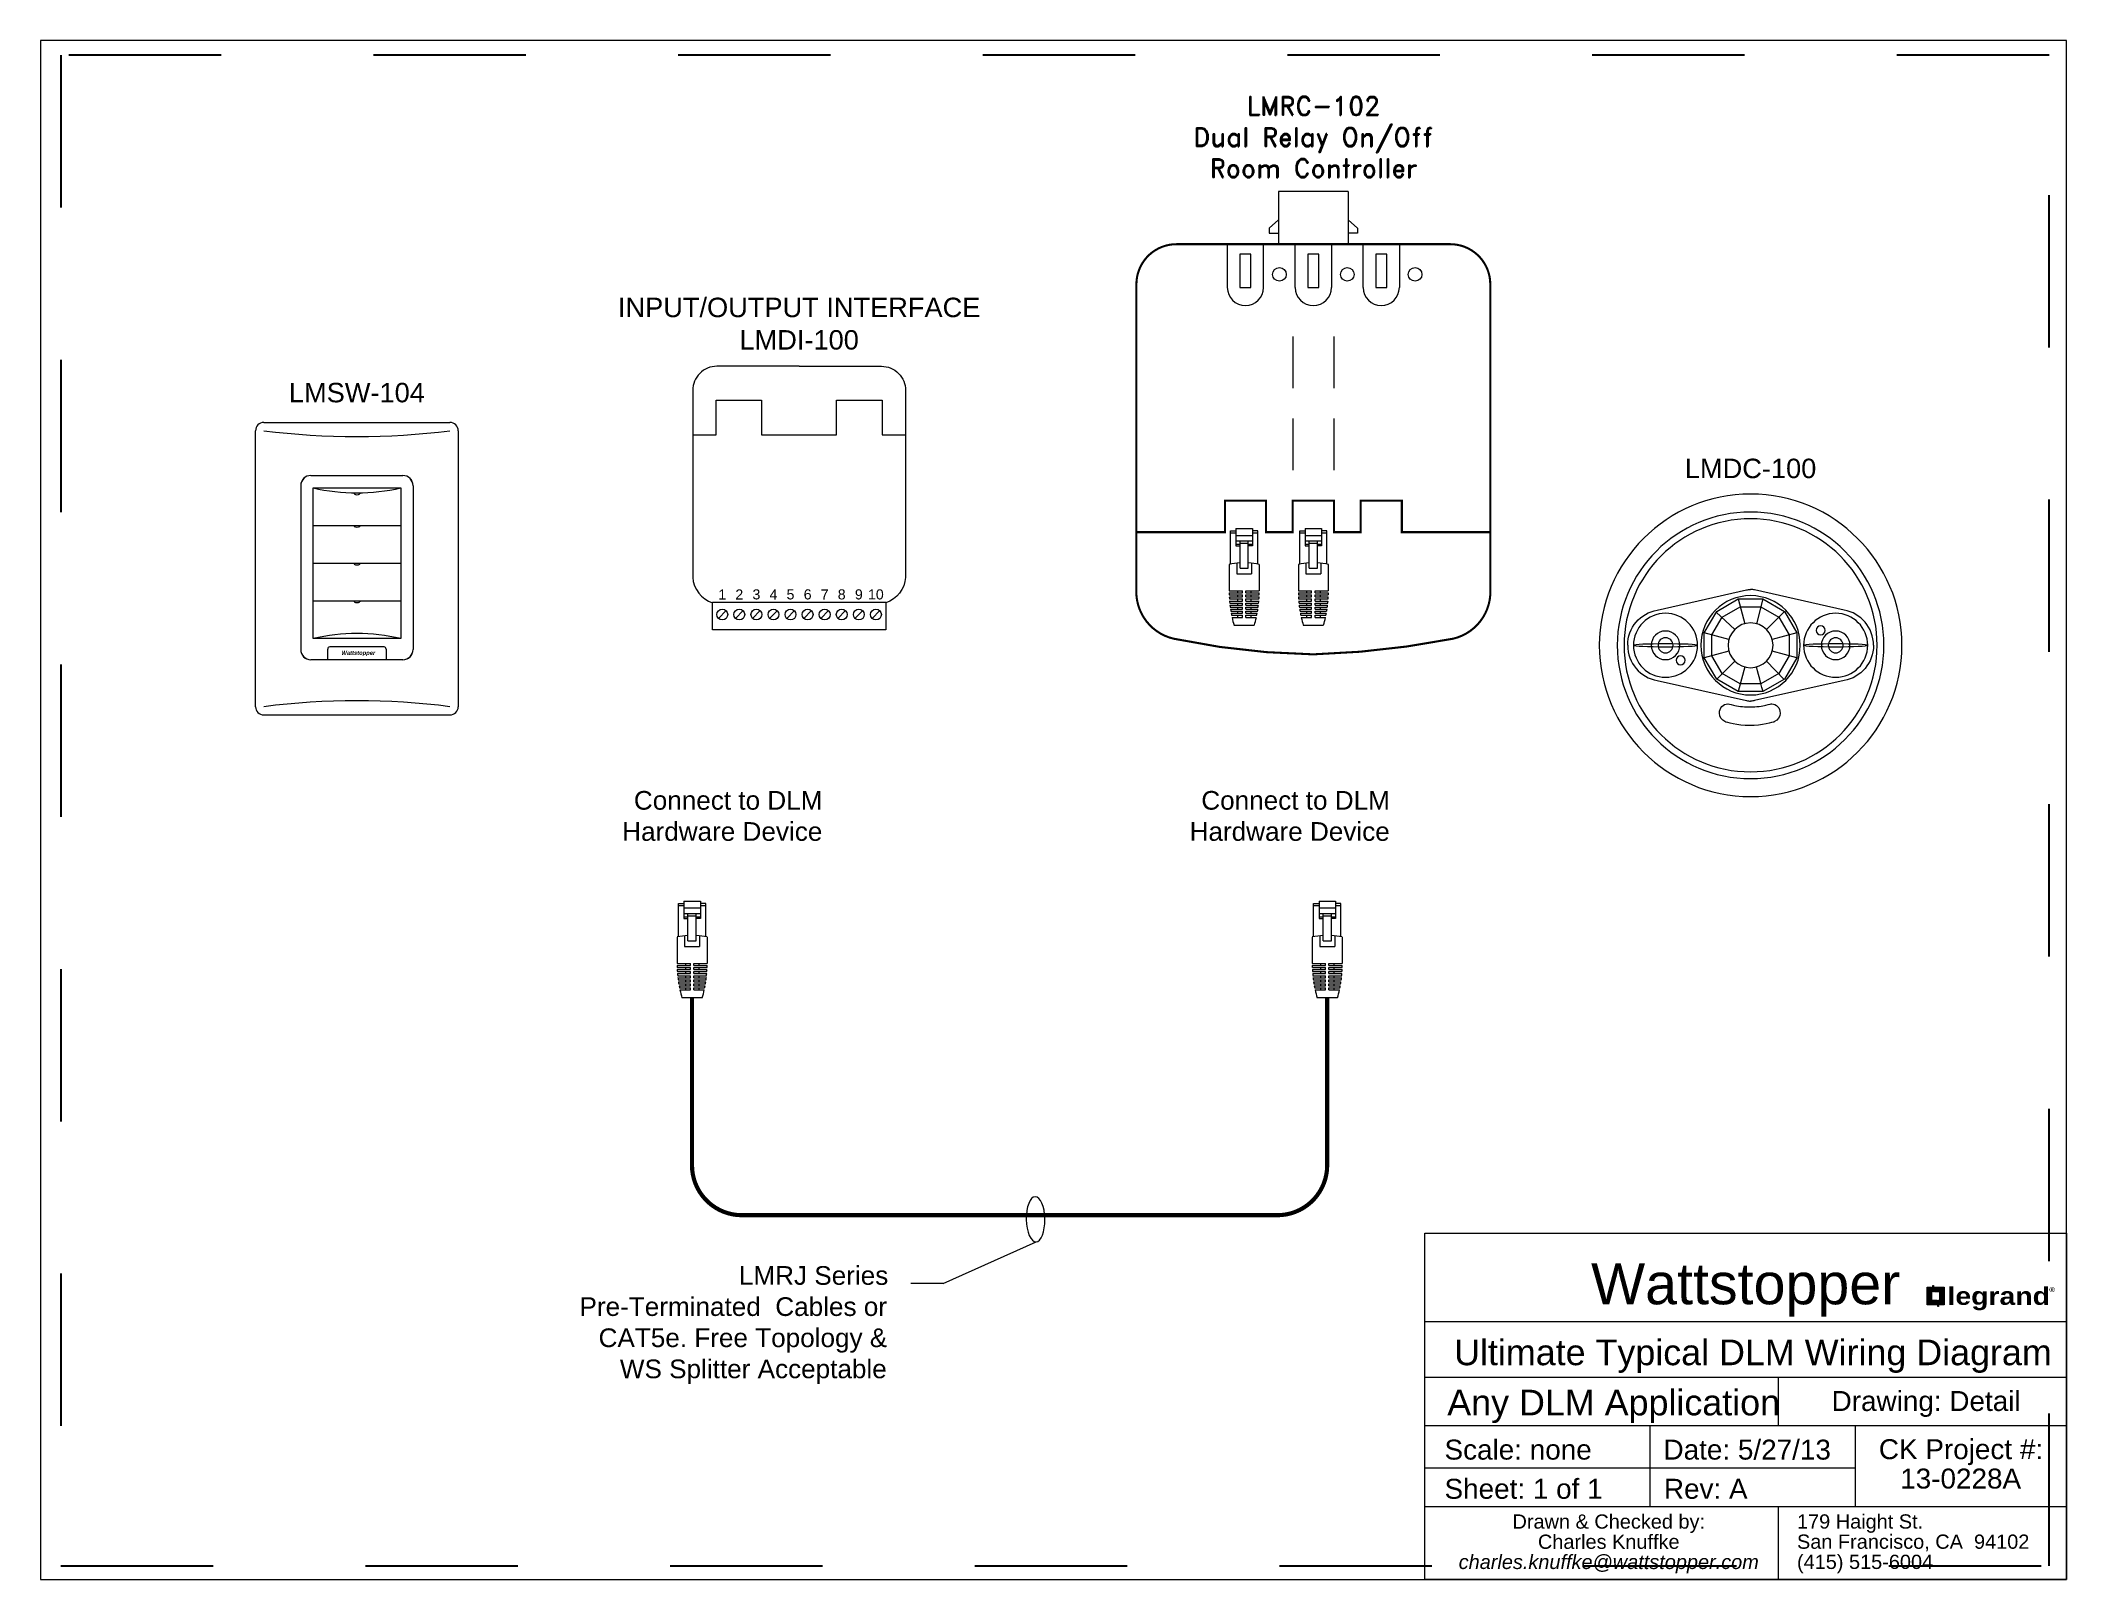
# Paper-space layout 'Ultimate Typical' of a CAD drawing. Header units: inches. Extents: x 6.51 to 16.38, y 0.58 to 8.08.
# The model-space entities are those that its viewports show. They can reach past a viewport. Long polylines and large blocks are cut down to what shows.
import ezdxf
from ezdxf.enums import TextEntityAlignment as Align

# ---------------------------------------------------------------- set-up
doc = ezdxf.new("R2010")
doc.units = ezdxf.units.IN
doc.header["$MEASUREMENT"] = 0
doc.linetypes.add('Demo', pattern=[0.5, 0.25, -0.25])
doc.layers.get('0').update_dxf_attribs({"lineweight": 5})
doc.layers.add('PS Borders', color=40, linetype='Demo', lineweight=5, plot=False)
for name, color, linetype, lineweight in [('Title Block', 7, 'Continuous', 5), ('Viewport', 7, 'Continuous', 5), ('WS', 3, 'Continuous', 5), ('WS_DETAIL', 7, 'Continuous', 5)]:
    doc.layers.add(name, color=color, linetype=linetype, lineweight=lineweight)
doc.styles.add('ARIAL', font='arial.ttf')
doc.styles.add('Legrand', font='ariblk.ttf', dxfattribs={"height": 0.1875})
doc.styles.add('ROMAND', font='romand.shx')
doc.styles.add('ROMANS', font='ROMANS.shx', dxfattribs={"height": 0.0625})

# ---------------------------------------------------------------- blocks, each defined once
blk = doc.blocks.new('Title_Knuffke')
h = blk.add_hatch(color=256)
h.dxf.hatch_style = 1
h.paths.add_polyline_path([(-0.6787, 1.3372), (-0.6317, 1.3372), (-0.6317, 1.3606), (-0.657, 1.3606), (-0.657, 1.4242), (-0.6787, 1.4242)])
h.paths.add_polyline_path([(-0.6228, 1.361), (-0.6259, 1.361), (-0.6259, 1.3301), (-0.6228, 1.3301)])
h.paths.add_polyline_path([(-0.6513, 1.4008), (-0.6481, 1.4008), (-0.6481, 1.4316), (-0.6513, 1.4316)])
h.paths.add_polyline_path([(-0.617, 1.4011), (-0.617, 1.3376), (-0.5953, 1.3376), (-0.5953, 1.4245), (-0.6424, 1.4245), (-0.6424, 1.4011)])
for points in [[(-0.657, 1.3606), (-0.6317, 1.3606), (-0.6317, 1.3372), (-0.6787, 1.3372), (-0.6787, 1.4242), (-0.657, 1.4242)], [(-0.6481, 1.4008), (-0.6513, 1.4008), (-0.6513, 1.4316), (-0.6481, 1.4316)], [(-0.617, 1.4011), (-0.6424, 1.4011), (-0.6424, 1.4245), (-0.5953, 1.4245), (-0.5953, 1.3376), (-0.617, 1.3376)], [(-0.6259, 1.361), (-0.6228, 1.361), (-0.6228, 1.3301), (-0.6259, 1.3301)]]:
    blk.add_lwpolyline(points, close=True)
at = {"layer": 'Title Block', "color": 7, "linetype": 'Continuous'}
for p, q in [((-3.125, 0), (-3.125, 1.6875)), ((-3.125, 1.6875), (0, 1.6875)), ((0, 1.6875), (0, 0)), ((-3.125, 1.257), (0, 1.257)), ((-3.125, 0.9861), (0, 0.9861)), ((-1.4028, 0.75), (-1.4028, 0.9861)), ((-3.125, 0.75), (0, 0.75)), ((-2.0278, 0.3542), (-2.0278, 0.75)), ((-1.0278, 0.3542), (-1.0278, 0.75)), ((-1.0278, 0.5417), (-3.125, 0.5417)), ((0, 0.3542), (-3.125, 0.3542)), ((-1.4028, 0), (-1.4028, 0.3542)), ((0, 0), (-3.125, 0))]:
    blk.add_line(p, q, dxfattribs=at)
at = {"style": 'Legrand'}
blk.add_text('legrand', height=0.08643, dxfattribs=at).set_placement((-0.5795, 1.381), align=Align.MIDDLE_LEFT)
blk.add_text('®', height=0.0235, dxfattribs=at).set_placement((-0.0839, 1.4002))
at = {"insert": (-1.5625, 1.4104), "char_height": 0.0375, "attachment_point": 5, "style": 'ARIAL'}
blk.add_mtext_dynamic_manual_height_columns('\\A2;{\\fArial|b0|i0|c0|p34;\\H5.3333x;Wattstopper}', width=0.688877, gutter_width=0.9375, heights=[0], dxfattribs=at)
at = {"layer": 'Title Block', "color": 7, "style": 'ARIAL'}
blk.add_text('CK Project #:', height=0.0972, dxfattribs=at).set_placement((-0.5139, 0.5861), align=Align.CENTER)
at = {"layer": 'Title Block', "color": 7, "char_height": 0.0694, "line_spacing_factor": 0.85, "style": 'ARIAL'}
for s, insert, width, attachment_point in [('Drawn & Checked by:\\PCharles Knuffke\\P{\\fArial|b0|i1|c0|p34;charles.knuffke@wattstopper.com}', (-2.2292, 0.317), 1.258431, 2), ('179 Haight St.\\PSan Francisco, CA  94102\\P(415) 515-6004', (-1.3124, 0.3173), 1.312364, 1)]:
    blk.add_mtext(s, dxfattribs=dict(at, insert=insert, width=width, attachment_point=attachment_point))
at = {"layer": 'Viewport', "style": 'ARIAL', "flags": 8}
for tag, height, p in [('SITE_NAME', 0.125, (-1.5271, 1.0438)), ('DRAWING_DEF', 0.125, (-2.2053, 0.7995)), ('DRAWING_TYPE', 0.0972, (-0.6836, 0.8208)), ('JOB#', 0.0972, (-0.5155, 0.443))]:
    blk.add_attdef(tag, text='', height=height, dxfattribs=at).set_placement(p, align=Align.CENTER)
for tag, p in [('SCALE', (-3.0291, 0.584)), ('DATE', (-1.9625, 0.584)), ('SHEET#', (-3.0291, 0.3931)), ('REVISION', (-1.9605, 0.3931))]:
    blk.add_attdef(tag, p, '', height=0.0972, dxfattribs=at)
blk = doc.blocks.new('A$C756910A1')
at = {"layer": 'WS_DETAIL'}
for p, q in [((0.15, 6.6), (0.15, 10.17)), ((0.15, 10.17), (0.73, 10.17)), ((0.73, 9.92), (0.15, 9.92)), ((0.73, 10.43), (0.73, 8.56)), ((0.73, 10.43), (2.51, 10.43)), ((2.51, 9.66), (0.73, 9.66)), ((2.51, 9.06), (0.73, 9.06)), ((0.73, 8.74), (1.17, 8.74)), ((1.17, 6.17), (1.17, 9.06)), ((1.17, 8.85), (2.06, 8.85)), ((2.06, 6.17), (2.06, 9.06)), ((2.06, 8.74), (2.51, 8.74)), ((2.51, 10.43), (2.51, 8.56)), ((3.08, 10.17), (2.51, 10.17)), ((3.08, 9.92), (2.51, 9.92)), ((3.08, 6.6), (3.08, 10.17)), ((0, 6.56), (0, 3.73)), ((0.73, 8.56), (1.17, 8.56)), ((0.81, 6.7), (0.81, 5.55)), ((2.51, 8.56), (2.06, 8.56)), ((2.42, 6.7), (2.42, 5.55)), ((3.23, 6.56), (3.23, 3.73)), ((0.81, 5.55), (2.42, 5.55)), ((1.17, 6.17), (2.06, 6.17)), ((0, 3.73), (1.43, 3.73)), ((0, 3.51), (1.43, 3.51)), ((0.01, 3.29), (1.43, 3.29)), ((0.02, 3.06), (1.43, 3.06)), ((0.03, 2.84), (1.43, 2.84)), ((0.05, 2.62), (1.43, 2.62)), ((0.07, 2.4), (1.43, 2.4)), ((0.89, 3.73), (0.89, 3.51)), ((0.89, 3.29), (0.89, 3.06)), ((0.89, 2.84), (0.89, 2.62)), ((0.89, 2.4), (0.89, 2.18)), ((1.43, 3.51), (1.43, 3.73)), ((1.43, 3.06), (1.43, 3.29)), ((1.43, 2.62), (1.43, 2.84)), ((1.43, 2.18), (1.43, 2.4)), ((1.8, 3.73), (3.23, 3.73)), ((1.8, 3.51), (1.8, 3.73)), ((1.8, 3.51), (3.23, 3.51)), ((1.8, 3.29), (3.23, 3.29)), ((1.8, 3.06), (1.8, 3.29)), ((1.8, 3.06), (3.22, 3.06)), ((1.8, 2.84), (3.2, 2.84)), ((1.8, 2.62), (1.8, 2.84)), ((1.8, 2.62), (3.19, 2.62)), ((1.8, 2.4), (3.17, 2.4)), ((1.8, 2.18), (1.8, 2.4)), ((2.34, 3.73), (2.34, 3.51)), ((2.34, 3.29), (2.34, 3.06)), ((2.34, 2.84), (2.34, 2.62)), ((2.34, 2.4), (2.34, 2.18)), ((0.09, 2.18), (1.43, 2.18)), ((0.12, 1.96), (1.43, 1.96)), ((0.15, 1.74), (1.43, 1.74)), ((0.18, 1.52), (1.43, 1.52)), ((0.22, 1.3), (1.43, 1.3)), ((0.26, 1.08), (1.43, 1.08)), ((0.31, 0.86), (1.43, 0.86)), ((0.89, 1.96), (0.89, 1.74)), ((0.89, 1.52), (0.89, 1.3)), ((0.89, 1.08), (0.89, 0.86)), ((1.43, 1.74), (1.43, 1.96)), ((1.43, 1.3), (1.43, 1.52)), ((1.43, 0.86), (1.43, 1.08)), ((1.8, 2.18), (3.14, 2.18)), ((1.8, 1.96), (3.12, 1.96)), ((1.8, 1.74), (1.8, 1.96)), ((1.8, 1.74), (3.09, 1.74)), ((1.8, 1.52), (3.05, 1.52)), ((1.8, 1.3), (1.8, 1.52)), ((1.8, 1.3), (3.01, 1.3)), ((1.8, 1.08), (2.97, 1.08)), ((1.8, 0.86), (1.8, 1.08)), ((1.8, 0.86), (2.92, 0.86)), ((2.34, 1.96), (2.34, 1.74)), ((2.34, 1.52), (2.34, 1.3)), ((2.34, 1.08), (2.34, 0.86)), ((2.69, 0), (0.52, 0))]:
    blk.add_line(p, q, dxfattribs=at)
for centre, radius, start, end in [((1.62, -0.58), 7.33, 93.502, 102.7411), ((1.62, -0.58), 7.33, 77.2589, 86.498), ((13.49, 3.73), 13.49, 180.937, 181.8742), ((13.49, 3.73), 13.49, 182.8119, 183.7504), ((13.49, 3.73), 13.49, 184.6899, 185.6307), ((-10.25, 3.73), 13.49, 354.3693, 355.3101), ((-10.25, 3.73), 13.49, 356.2496, 357.1881), ((-10.25, 3.73), 13.49, 358.1258, 359.063), ((13.49, 3.73), 13.49, 186.573, 187.5171), ((13.49, 3.73), 13.49, 188.4632, 189.4117), ((13.49, 3.73), 13.49, 190.3627, 191.3167), ((13.49, 3.73), 13.49, 192.2739, 196.0379), ((-10.25, 3.73), 13.49, 343.9621, 347.7261), ((-10.25, 3.73), 13.49, 348.6833, 349.6373), ((-10.25, 3.73), 13.49, 350.5883, 351.5368), ((-10.25, 3.73), 13.49, 352.4829, 353.427)]:
    blk.add_arc(centre, radius, start, end, dxfattribs=at)
blk = doc.blocks.new('RJ45')
at = {"layer": 'WS_DETAIL', "xscale": 1.117448685388325, "yscale": 1.117448685388325, "zscale": 1.117448685388325}
blk.add_blockref('A$C756910A1', (59.47, 150.68), dxfattribs=at)
blk = doc.blocks.new('WallPlate1Gang')
for p, q in [((-11.72, 0.96), (-11.72, 32.87)), ((-10.76, 33.83), (10.76, 33.83)), ((11.72, 32.87), (11.72, 0.96)), ((-6.49, 26.51), (-6.49, 7.57)), ((-5.31, 27.69), (5.31, 27.69)), ((6.49, 26.51), (6.49, 7.57)), ((5.31, 6.39), (-5.31, 6.39)), ((-10.76, 0), (10.76, 0))]:
    blk.add_line(p, q)
for centre, radius, start, end in [((-10.76, 32.87), 0.96, 90, 180), ((0, 117.5), 85.31, 262.7571, 277.2429), ((10.76, 32.87), 0.96, 0, 90), ((-5.31, 26.51), 1.18, 90, 180), ((5.31, 26.51), 1.18, 0, 90), ((-5.31, 7.57), 1.18, 180, 270), ((5.31, 7.57), 1.18, 270, 0), ((-10.76, 0.96), 0.96, 180, 270), ((0, -83.67), 85.31, 82.7571, 97.2429), ((10.76, 0.96), 0.96, 270, 0)]:
    blk.add_arc(centre, radius, start, end)
blk = doc.blocks.new('*U137')
blk.add_blockref('WallPlate1Gang', (0, -0.01))
blk = doc.blocks.new('LMDI-100')
for p, q in [((-9.33, -21.22), (-8.44, -20.32)), ((-7.35, -21.22), (-6.46, -20.32)), ((-5.38, -21.22), (-4.49, -20.32)), ((-3.41, -21.22), (-2.51, -20.32)), ((-1.43, -21.22), (-0.54, -20.32)), ((0.54, -21.22), (1.43, -20.32)), ((2.51, -21.22), (3.41, -20.32)), ((4.49, -21.22), (5.38, -20.32)), ((6.46, -21.22), (7.36, -20.32)), ((8.44, -21.22), (9.33, -20.32))]:
    blk.add_line(p, q)
for points in [[(0.01, 7.94), (-9.52, 7.94, 0.414214), (-12.3, 5.15), (-12.3, -16.47, 0.302646), (-10.02, -19.42, 0.302646)], [(0.01, 7.94), (9.53, 7.94, -0.414214), (12.31, 5.15), (12.31, -16.47, -0.303521), (10.02, -19.42, -0.303521)]]:
    blk.add_lwpolyline(points, format="xyb")
blk.add_lwpolyline([(-12.3, 0), (-9.59, 0), (-9.59, 4.03), (-4.33, 4.03), (-4.33, 0), (4.33, 0), (4.33, 4.03), (9.59, 4.03), (9.59, 0), (12.31, 0)])
blk.add_lwpolyline([(-10.02, -19.33), (10.02, -19.33), (10.02, -22.53), (-10.02, -22.53)], close=True)
for centre in [(-8.88, -20.77), (-6.91, -20.77), (-4.93, -20.77), (-2.96, -20.77), (-0.99, -20.77), (0.99, -20.77), (2.96, -20.77), (4.93, -20.77), (6.91, -20.77), (8.88, -20.77)]:
    blk.add_circle(centre, 0.631)
for s, insert, char_height, width, attachment_point, style in [('{\\fArial|b0|i0|c0|p34;INPUT/OUTPUT INTERFACE \\PLMDI-100}', (0.01, 15.87), 2.25, 44.6004, 2, 'ROMANS'), ('1', (-8.88, -19.04), 1.17, 38.6074, 8, 'ARIAL'), ('2', (-6.91, -19.04), 1.17, 38.6074, 8, 'ARIAL'), ('3', (-4.93, -19.04), 1.17, 38.6074, 8, 'ARIAL'), ('4', (-2.96, -19.04), 1.17, 38.6074, 8, 'ARIAL'), ('5', (-0.99, -19.04), 1.17, 38.6074, 8, 'ARIAL'), ('6', (0.99, -19.04), 1.17, 38.6074, 8, 'ARIAL'), ('7', (2.96, -19.04), 1.17, 38.6074, 8, 'ARIAL'), ('8', (4.93, -19.04), 1.17, 38.6074, 8, 'ARIAL'), ('9', (6.91, -19.04), 1.17, 38.6074, 8, 'ARIAL'), ('10', (8.88, -19.04), 1.168, 38.6074, 8, 'ARIAL')]:
    blk.add_mtext(s, dxfattribs=dict(insert=insert, char_height=char_height, width=width, attachment_point=attachment_point, style=style))
blk = doc.blocks.new('*U249')
for p, q in [((-5.32, 21.31), (5.32, 21.31)), ((-6.5, 20.13), (-6.5, 1.18)), ((-5.07, 2.44), (-5.07, 19.89)), ((-5.07, 19.89), (5.07, 19.89)), ((-0.33, 19.29), (-0.33, 19.19)), ((0.33, 19.29), (0.33, 19.19)), ((5.07, 19.89), (5.07, 2.44)), ((6.5, 20.13), (6.5, 1.18)), ((-5.07, 15.52), (0, 15.52)), ((-0.33, 15.53), (-0.33, 15.42)), ((0, 15.52), (5.07, 15.52)), ((0.33, 15.53), (0.33, 15.42)), ((-5.07, 11.16), (0, 11.16)), ((-0.33, 11.17), (-0.33, 11.06)), ((0, 11.16), (5.07, 11.16)), ((0.33, 11.17), (0.33, 11.06)), ((-5.07, 6.8), (0, 6.8)), ((-0.33, 6.81), (-0.33, 6.7)), ((0, 6.8), (5.07, 6.8)), ((0.33, 6.81), (0.33, 6.7)), ((5.07, 2.44), (-5.07, 2.44)), ((5.07, 2.44), (-5.07, 2.44)), ((5.32, 0), (-5.32, 0)), ((-3.38, 1.24), (-3.38, 0)), ((3.14, 1.48), (-3.14, 1.48)), ((3.38, 1.24), (3.38, 0))]:
    blk.add_line(p, q)
for centre, radius, start, end in [((-5.32, 20.13), 1.18, 90, 180), ((5.32, 20.13), 1.18, 0, 90), ((0, 41.25), 21.96, 256.6482, 283.3518), ((0, 19.73), 0.639, 238.6629, 301.3371), ((0, 15.97), 0.639, 238.6629, 301.3371), ((0, 11.61), 0.639, 238.6629, 301.3371), ((0, 7.25), 0.639, 238.6629, 301.3371), ((0, -18.92), 21.96, 76.6482, 103.3518), ((-5.32, 1.18), 1.18, 180, 270), ((-3.14, 1.24), 0.239, 90, 180), ((3.14, 1.24), 0.239, 0, 90), ((5.32, 1.18), 1.18, 270, 0)]:
    blk.add_arc(centre, radius, start, end)
at = {"style": 'ARIAL'}
for s, insert, char_height, width, attachment_point in [('LMSW-104', (0, 32.02), 2.25, 40.9705, 2), ('{\\fArial|b1|i1|c0|p34;Wattstopper}', (-1.79, 1.04), 0.4798, 3.7953, 1)]:
    blk.add_mtext(s, dxfattribs=dict(at, insert=insert, char_height=char_height, width=width, attachment_point=attachment_point))
blk = doc.blocks.new('*U257')
at = {"lineweight": 18}
for points in [[(-1.44, -5.36), (-3.92, -3.92), (-5.36, -1.44), (-5.36, 1.43), (-3.92, 3.92), (-1.44, 5.36), (1.43, 5.36), (3.92, 3.92), (5.36, 1.43), (5.36, -1.44), (3.92, -3.92), (1.43, -5.36), (-1.44, -5.36)], [(-1.44, 5.36), (-0.67, 2.5)], [(1.43, 5.36), (0.67, 2.5)], [(-1.2, -4.47), (-3.27, -3.27), (-4.47, -1.2), (-4.47, 1.2), (-3.27, 3.27), (-1.2, 4.46), (1.2, 4.46), (3.27, 3.27), (4.46, 1.2), (4.46, -1.2), (3.27, -3.27), (1.2, -4.47), (-1.2, -4.47)], [(-3.97, 3.84), (-1.83, 1.83)], [(3.92, 3.92), (1.83, 1.83)], [(-2.5, 0.67), (-5.36, 1.43)], [(5.36, 1.43), (2.5, 0.67)], [(-2.5, -0.67), (-5.36, -1.44)], [(-1.83, -1.83), (-3.92, -3.92)], [(3.87, -3.95), (1.83, -1.84)], [(5.36, -1.44), (2.5, -0.67)], [(-0.67, -2.5), (-1.44, -5.36)]]:
    blk.add_lwpolyline(points, dxfattribs=at)
for points, knots in [([(17.49, 0), (17.49, -9.66), (9.66, -17.49), (0, -17.49), (-9.66, -17.49), (-17.49, -9.66), (-17.49, 0), (-17.49, 9.66), (-9.66, 17.49), (0, 17.49), (9.66, 17.49), (17.49, 9.66), (17.49, 0)], [0, 0, 0, 0, 1, 1, 1, 2, 2, 2, 3, 3, 3, 4, 4, 4, 4]), ([(15.41, 0), (15.41, -8.51), (8.51, -15.41), (0, -15.41), (-8.51, -15.41), (-15.41, -8.51), (-15.41, 0), (-15.41, 8.51), (-8.51, 15.41), (0, 15.41), (8.51, 15.41), (15.41, 8.51), (15.41, 0)], [0, 0, 0, 0, 1, 1, 1, 2, 2, 2, 3, 3, 3, 4, 4, 4, 4]), ([(14.63, 0), (14.63, -8.08), (8.08, -14.63), (0, -14.63), (-8.08, -14.63), (-14.63, -8.08), (-14.63, 0), (-14.63, 8.08), (-8.08, 14.63), (0, 14.63), (8.08, 14.63), (14.63, 8.08), (14.63, 0)], [0, 0, 0, 0, 1, 1, 1, 2, 2, 2, 3, 3, 3, 4, 4, 4, 4]), ([(-14.21, 0), (-14.21, 2.03), (-12.74, 3.73), (-10.81, 4.08), (-10.81, 4.08), (-0.46, 6.4), (-0.46, 6.4), (-0.33, 6.43), (-0.17, 6.45), (0, 6.45)], [0, 0, 0, 0, 1, 1, 1, 2, 2, 2, 3, 3, 3, 3]), ([(5.74, 0), (5.74, -3.17), (3.17, -5.74), (0, -5.74), (-3.17, -5.74), (-5.74, -3.17), (-5.74, 0), (-5.74, 3.17), (-3.17, 5.74), (0, 5.74), (3.17, 5.74), (5.74, 3.17), (5.74, 0)], [0, 0, 0, 0, 1, 1, 1, 2, 2, 2, 3, 3, 3, 4, 4, 4, 4]), ([(14.21, 0), (14.21, 2.03), (12.74, 3.73), (10.81, 4.08), (10.81, 4.08), (0.46, 6.4), (0.46, 6.4), (0.33, 6.43), (0.17, 6.45), (0, 6.45)], [0, 0, 0, 0, 1, 1, 1, 2, 2, 2, 3, 3, 3, 3]), ([(-6.13, 0), (-6.13, -2.05), (-7.79, -3.7), (-9.84, -3.7), (-11.88, -3.7), (-13.54, -2.05), (-13.54, 0), (-13.54, 2.04), (-11.88, 3.7), (-9.84, 3.7), (-7.79, 3.7), (-6.13, 2.04), (-6.13, 0)], [0, 0, 0, 0, 1, 1, 1, 2, 2, 2, 3, 3, 3, 4, 4, 4, 4]), ([(-6.13, 0), (-6.13, -2.05), (-7.79, -3.7), (-9.84, -3.7), (-11.88, -3.7), (-13.54, -2.05), (-13.54, 0), (-13.54, 2.04), (-11.88, 3.7), (-9.84, 3.7), (-7.79, 3.7), (-6.13, 2.04), (-6.13, 0)], [0, 0, 0, 0, 1, 1, 1, 2, 2, 2, 3, 3, 3, 4, 4, 4, 4]), ([(2.59, 0), (2.59, -1.43), (1.43, -2.59), (0, -2.59), (-1.43, -2.59), (-2.59, -1.43), (-2.59, 0), (-2.59, 1.43), (-1.43, 2.59), (0, 2.59), (1.43, 2.59), (2.59, 1.43), (2.59, 0)], [0, 0, 0, 0, 1, 1, 1, 2, 2, 2, 3, 3, 3, 4, 4, 4, 4]), ([(6.13, 0), (6.13, 2.04), (7.79, 3.7), (9.83, 3.7), (11.88, 3.7), (13.54, 2.04), (13.54, 0), (13.54, -2.05), (11.88, -3.7), (9.83, -3.7), (7.79, -3.7), (6.13, -2.05), (6.13, 0)], [0, 0, 0, 0, 1, 1, 1, 2, 2, 2, 3, 3, 3, 4, 4, 4, 4]), ([(-6.14, 0), (-6.14, -0.09), (-7.79, -0.17), (-9.84, -0.17), (-11.88, -0.17), (-13.53, -0.09), (-13.53, 0), (-13.53, 0.09), (-11.88, 0.16), (-9.84, 0.16), (-7.79, 0.16), (-6.14, 0.09), (-6.14, 0)], [0, 0, 0, 0, 1, 1, 1, 2, 2, 2, 3, 3, 3, 4, 4, 4, 4]), ([(-6.14, 0), (-6.14, -0.09), (-7.79, -0.17), (-9.84, -0.17), (-11.88, -0.17), (-13.53, -0.09), (-13.53, 0), (-13.53, 0.09), (-11.88, 0.16), (-9.84, 0.16), (-7.79, 0.16), (-6.14, 0.09), (-6.14, 0)], [0, 0, 0, 0, 1, 1, 1, 2, 2, 2, 3, 3, 3, 4, 4, 4, 4]), ([(-8.18, 0), (-8.18, -0.91), (-8.92, -1.66), (-9.84, -1.66), (-10.75, -1.66), (-11.49, -0.91), (-11.49, 0), (-11.49, 0.91), (-10.75, 1.65), (-9.84, 1.65), (-8.92, 1.65), (-8.18, 0.91), (-8.18, 0)], [0, 0, 0, 0, 1, 1, 1, 2, 2, 2, 3, 3, 3, 4, 4, 4, 4]), ([(-8.18, 0), (-8.18, -0.91), (-8.92, -1.66), (-9.84, -1.66), (-10.75, -1.66), (-11.49, -0.91), (-11.49, 0), (-11.49, 0.91), (-10.75, 1.65), (-9.84, 1.65), (-8.92, 1.65), (-8.18, 0.91), (-8.18, 0)], [0, 0, 0, 0, 1, 1, 1, 2, 2, 2, 3, 3, 3, 4, 4, 4, 4]), ([(-8.97, 0), (-8.97, -0.48), (-9.36, -0.87), (-9.84, -0.87), (-10.32, -0.87), (-10.7, -0.48), (-10.7, 0), (-10.7, 0.48), (-10.32, 0.87), (-9.84, 0.87), (-9.36, 0.87), (-8.97, 0.48), (-8.97, 0)], [0, 0, 0, 0, 1, 1, 1, 2, 2, 2, 3, 3, 3, 4, 4, 4, 4]), ([(-8.97, 0), (-8.97, -0.48), (-9.36, -0.87), (-9.84, -0.87), (-10.32, -0.87), (-10.7, -0.48), (-10.7, 0), (-10.7, 0.48), (-10.32, 0.87), (-9.84, 0.87), (-9.36, 0.87), (-8.97, 0.48), (-8.97, 0)], [0, 0, 0, 0, 1, 1, 1, 2, 2, 2, 3, 3, 3, 4, 4, 4, 4]), ([(6.14, 0), (6.14, 0.09), (7.79, 0.16), (9.83, 0.16), (11.88, 0.16), (13.53, 0.09), (13.53, 0), (13.53, -0.09), (11.88, -0.17), (9.83, -0.17), (7.79, -0.17), (6.14, -0.09), (6.14, 0)], [0, 0, 0, 0, 1, 1, 1, 2, 2, 2, 3, 3, 3, 4, 4, 4, 4]), ([(7.57, 1.73), (7.57, 2.02), (7.81, 2.25), (8.1, 2.25), (8.39, 2.25), (8.62, 2.02), (8.62, 1.73), (8.62, 1.44), (8.39, 1.2), (8.1, 1.2), (7.81, 1.2), (7.57, 1.44), (7.57, 1.73)], [0, 0, 0, 0, 1, 1, 1, 2, 2, 2, 3, 3, 3, 4, 4, 4, 4]), ([(8.18, 0), (8.18, 0.91), (8.92, 1.65), (9.83, 1.65), (10.75, 1.65), (11.49, 0.91), (11.49, 0), (11.49, -0.91), (10.75, -1.66), (9.83, -1.66), (8.92, -1.66), (8.18, -0.91), (8.18, 0)], [0, 0, 0, 0, 1, 1, 1, 2, 2, 2, 3, 3, 3, 4, 4, 4, 4]), ([(8.97, 0), (8.97, 0.48), (9.36, 0.87), (9.83, 0.87), (10.31, 0.87), (10.7, 0.48), (10.7, 0), (10.7, -0.48), (10.31, -0.87), (9.83, -0.87), (9.36, -0.87), (8.97, -0.48), (8.97, 0)], [0, 0, 0, 0, 1, 1, 1, 2, 2, 2, 3, 3, 3, 4, 4, 4, 4]), ([(-14.21, 0), (-14.21, -2.04), (-12.74, -3.73), (-10.81, -4.08), (-10.81, -4.08), (-0.46, -6.4), (-0.46, -6.4), (-0.33, -6.43), (-0.17, -6.45), (0, -6.45)], [0, 0, 0, 0, 1, 1, 1, 2, 2, 2, 3, 3, 3, 3]), ([(-7.57, -1.73), (-7.57, -2.02), (-7.81, -2.26), (-8.1, -2.26), (-8.39, -2.26), (-8.62, -2.02), (-8.62, -1.73), (-8.62, -1.44), (-8.39, -1.21), (-8.1, -1.21), (-7.81, -1.21), (-7.57, -1.44), (-7.57, -1.73)], [0, 0, 0, 0, 1, 1, 1, 2, 2, 2, 3, 3, 3, 4, 4, 4, 4]), ([(-7.57, -1.73), (-7.57, -2.02), (-7.81, -2.26), (-8.1, -2.26), (-8.39, -2.26), (-8.62, -2.02), (-8.62, -1.73), (-8.62, -1.44), (-8.39, -1.21), (-8.1, -1.21), (-7.81, -1.21), (-7.57, -1.44), (-7.57, -1.73)], [0, 0, 0, 0, 1, 1, 1, 2, 2, 2, 3, 3, 3, 4, 4, 4, 4]), ([(14.21, 0), (14.21, -2.04), (12.74, -3.73), (10.81, -4.08), (10.81, -4.08), (0.46, -6.4), (0.46, -6.4), (0.33, -6.43), (0.17, -6.45), (0, -6.45)], [0, 0, 0, 0, 1, 1, 1, 2, 2, 2, 3, 3, 3, 3]), ([(-0.1, -9.29), (1.27, -9.29), (2.67, -8.87), (2.67, -8.87), (2.67, -8.87), (2.76, -8.82), (2.76, -8.82), (3.14, -8.68), (3.41, -8.29), (3.41, -7.83), (3.41, -7.24), (2.98, -6.77), (2.44, -6.77), (2.44, -6.77), (2.15, -6.8), (1.77, -6.91), (1.39, -7.03), (0.63, -7.13), (0, -7.13), (0, -7.13), (-0.2, -7.13), (-0.2, -7.13), (-0.83, -7.13), (-1.59, -7.03), (-1.97, -6.91), (-2.35, -6.8), (-2.64, -6.77), (-2.64, -6.77), (-3.18, -6.77), (-3.61, -7.24), (-3.61, -7.83), (-3.61, -8.29), (-3.34, -8.68), (-2.96, -8.82), (-2.96, -8.82), (-2.87, -8.87), (-2.87, -8.87), (-2.87, -8.87), (-1.47, -9.29), (-0.1, -9.29)], [0, 0, 0, 0, 1, 1, 1, 2, 2, 2, 3, 3, 3, 4, 4, 4, 5, 5, 5, 6, 6, 6, 7, 7, 7, 8, 8, 8, 9, 9, 9, 10, 10, 10, 11, 11, 11, 12, 12, 12, 13, 13, 13, 13])]:
    blk.add_open_spline(points, degree=3, knots=knots, dxfattribs=at)
blk.add_open_spline([(1.43, -5.36), (1.43, -5.29), (0.67, -2.5), (0.67, -2.5)], degree=3, dxfattribs=at)
at = {"insert": (0, 21.58), "char_height": 2.25, "width": 40.9705, "attachment_point": 2, "style": 'ARIAL'}
blk.add_mtext('LMDC-100', dxfattribs=at)

msp = doc.modelspace()

# ---------------------------------------------------------------- linework, layer by layer
for p, q in [((885.087, -211.546), (885.087, -212.306)), ((886.094, -211.546), (885.087, -211.546)), ((886.094, -211.546), (886.094, -212.306)), ((885.087, -211.954), (884.953, -212.076)), ((886.094, -211.954), (886.227, -212.076)), ((884.953, -212.076), (884.953, -212.145)), ((884.953, -212.145), (885.087, -212.145)), ((886.227, -212.145), (886.094, -212.145)), ((886.227, -212.076), (886.227, -212.145)), ((884.347, -212.306), (884.347, -212.931)), ((884.871, -212.931), (884.871, -212.306)), ((885.328, -212.931), (885.328, -212.306)), ((885.852, -212.306), (885.852, -212.931)), ((886.309, -212.931), (886.309, -212.306)), ((886.833, -212.306), (886.833, -212.931)), ((885.293, -213.641), (885.293, -214.387)), ((885.293, -213.641), (885.293, -214.387)), ((885.886, -213.641), (885.886, -214.387)), ((885.887, -213.641), (885.887, -214.387)), ((885.293, -214.827), (885.293, -215.572)), ((885.293, -214.827), (885.293, -215.572)), ((885.886, -214.827), (885.886, -215.572)), ((885.887, -214.827), (885.887, -215.572)), ((880.241, -227.327), (879.774, -227.327))]:
    msp.add_line(p, q)
at = {"linetype": 'Continuous'}
msp.add_line((880.241, -227.327), (881.582, -226.728), dxfattribs=at)
at = {"linetype": 'Continuous', "const_width": 0.03}
msp.add_lwpolyline([(885.589, -218.235, -0.048346), (883.573, -218.009, -0.329956), (883.033, -217.378), (883.033, -212.884, -0.414214), (883.612, -212.306), (887.569, -212.306, -0.414214), (888.147, -212.884), (888.147, -213.786), (888.147, -215.531), (888.147, -217.378, -0.329956), (887.608, -218.009, -0.0415), (885.589, -218.235, -0.024292)], format="xyb", dxfattribs=at)
for points in [[(884.53, -212.931), (884.689, -212.931), (884.689, -212.448), (884.53, -212.448)], [(885.511, -212.931), (885.669, -212.931), (885.669, -212.448), (885.511, -212.448)], [(886.492, -212.931), (886.65, -212.931), (886.65, -212.448), (886.492, -212.448)]]:
    msp.add_lwpolyline(points, close=True)
at = {"const_width": 0.03}
msp.add_lwpolyline([(883.033, -216.469), (884.312, -216.469), (884.312, -216.014), (884.907, -216.014), (884.907, -216.469), (885.293, -216.469), (885.293, -216.014), (885.888, -216.014), (885.888, -216.469), (886.273, -216.469), (886.273, -216.014), (886.869, -216.014), (886.869, -216.469), (888.147, -216.469)], dxfattribs=at)
for centre in [(885.1, -212.742), (886.081, -212.742), (887.061, -212.742)]:
    msp.add_circle(centre, 0.0983)
for centre in [(884.609, -212.931), (885.59, -212.931), (886.571, -212.931)]:
    msp.add_arc(centre, 0.262, 180, 0)
at = {"extrusion": (0, 0, -1)}
msp.add_ellipse((881.576, -226.401), major_axis=(0.006, -0.327), ratio=0.411612, dxfattribs=at)
at = {"layer": 'PS Borders', "lineweight": -3}
msp.add_lwpolyline([(867.489, -231.408), (896.223, -231.408), (896.223, -209.576), (867.489, -209.576)], close=True, dxfattribs=at)
at = {"layer": 'WS', "const_width": 0.06}
msp.add_lwpolyline([(885.79, -223.201), (885.79, -225.622, -0.414214), (885.07, -226.342), (877.331, -226.342, -0.414214), (876.611, -225.622), (876.611, -223.201)], format="xyb", dxfattribs=at)

# ---------------------------------------------------------------- block references
for name, p, xscale, yscale, zscale in [('LMDI-100', (878.158, -215.063), 0.125, 0.125, 0.125), ('*U249', (871.768, -218.313), 0.125, 0.125, 0.125), ('*U137', (871.768, -219.11), 0.125, 0.125, 0.125), ('*U257', (891.909, -218.104), 0.125, 0.125, 0.125), ('RJ45', (877.237, -235.897), 0.12, 0.12, 0.12), ('RJ45', (878.237, -235.897), 0.12, 0.12, 0.12), ('RJ45', (869.259, -241.283), 0.12, 0.12, 0.12), ('RJ45', (878.438, -241.283), 0.12, 0.12, 0.12)]:
    msp.add_blockref(name, p, dxfattribs=dict(xscale=xscale, yscale=yscale, zscale=zscale))

# ---------------------------------------------------------------- texts
at = {"insert": (885.59, -210.172), "char_height": 0.26989, "width": 5.65768, "attachment_point": 2, "style": 'ROMAND'}
msp.add_mtext('LMRC-102 \\PDual Relay On/Off \\PRoom Controller', dxfattribs=at)
at = {"linetype": 'Continuous', "char_height": 0.27, "attachment_point": 4, "style": 'ARIAL'}
for s, insert, width in [('\\pi0.20179;Connect to DLM \\P\\pi0.032905;Hardware Device', (875.569, -220.572), 2.87988), ('\\pi0.20179;Connect to DLM \\P\\pi0.032905;Hardware Device', (883.769, -220.572), 2.87988), ('\\pi2.5495;LMRJ Series \\P\\pi0.24607;Pre-Terminated  Cables or \\P\\pi0.52178;CAT5e. Free Topology & \\P\\pi0.82916;WS Splitter Acceptable', (874.739, -227.929), 4.66626)]:
    msp.add_mtext(s, dxfattribs=dict(at, insert=insert, width=width))

psp = doc.layouts.new('Ultimate Typical')

# ---------------------------------------------------------------- block references
at = {"layer": 'Viewport'}
psp.add_blockref('Title_Knuffke', (16.3771, 0.583), dxfattribs=at).add_auto_attribs({'SITE_NAME': 'Ultimate Typical DLM Wiring Diagram', 'DRAWING_DEF': 'Any DLM Application', 'DRAWING_TYPE': 'Drawing: Detail', 'SCALE': 'Scale: none', 'DATE': 'Date: 5/27/13', 'SHEET#': 'Sheet: 1 of 1', 'REVISION': 'Rev: A', 'JOB#': '13-0228A'})

# ---------------------------------------------------------------- viewports
at = {"layer": '0', "view_target_point": (992.7943, 39.2975)}
psp.add_viewport(center=(11.4438, 4.3314), size=(9.8666, 7.496784), view_center_point=(-110.9593, -259.7821), view_height=22.245905, dxfattribs=at)

doc.saveas('drawing.dxf')
